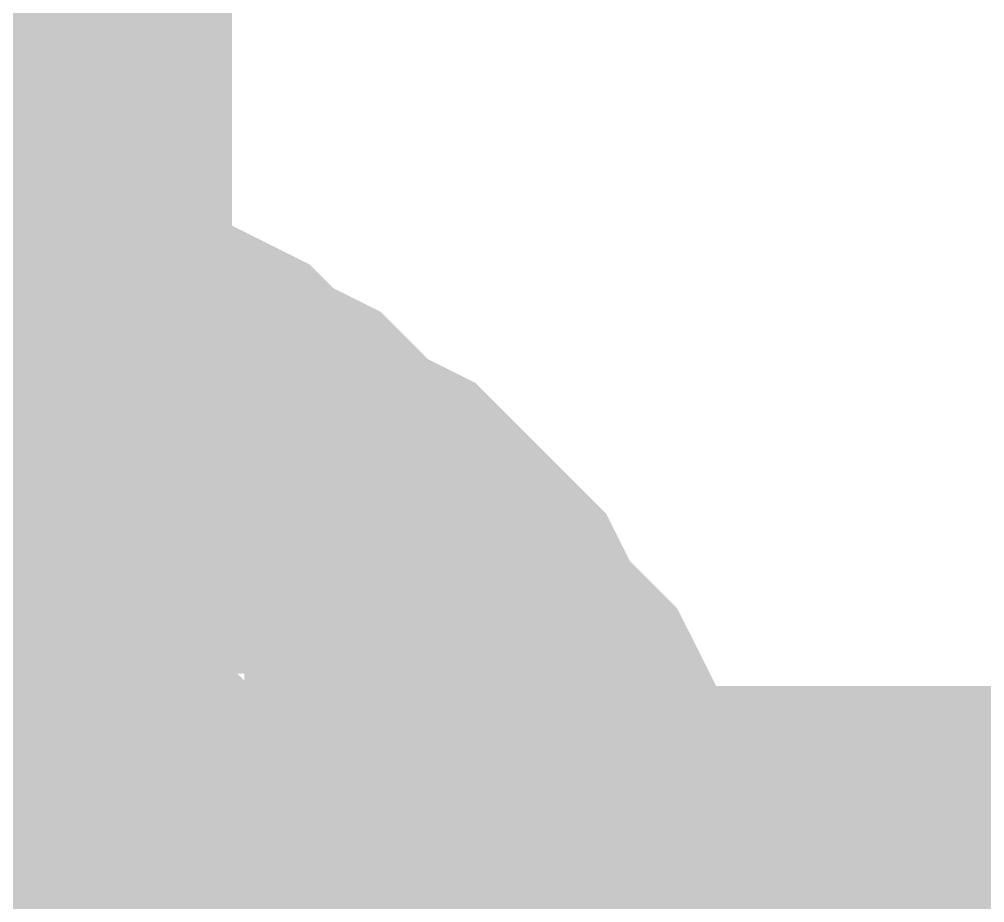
# Model space of a CAD drawing. Header units: inches. Extents: x 0 to 841, y 0 to 594.
# Drawn here: x 520.184 to 521.099, y 40.169 to 41.007 of the extents above; entities that cross this region are included whole.
import ezdxf

# ---------------------------------------------------------------- set-up
doc = ezdxf.new("R2010")
doc.units = ezdxf.units.IN
doc.layers.add('Sheet', color=255, linetype='Continuous')

msp = doc.modelspace()

# ---------------------------------------------------------------- linework, layer by layer
at = {"layer": 'Sheet'}
for points in [[(520.01055, 44.98571, 0.7493, 0.7493, 0), (520.01055, 39.99977, 0.7493, 0.7493, 0)], [(520.01055, 40.74093, 0.29972, 0.29972, 0), (520.05546, 40.74093, 0.29972, 0.29972, 0), (520.07792, 40.74093, 0.29972, 0.29972, 0), (520.12284, 40.74093, 0.29972, 0.29972, 0), (520.16775, 40.71847, 0.29972, 0.29972, 0), (520.19021, 40.71847, 0.29972, 0.29972, 0), (520.23513, 40.69601, 0.29972, 0.29972, 0), (520.25758, 40.69601, 0.29972, 0.29972, 0), (520.3025, 40.67355, 0.29972, 0.29972, 0), (520.32496, 40.67355, 0.29972, 0.29972, 0), (520.36987, 40.65109, 0.29972, 0.29972, 0), (520.39233, 40.62863, 0.29972, 0.29972, 0), (520.43725, 40.60617, 0.29972, 0.29972, 0), (520.4597, 40.58371, 0.29972, 0.29972, 0), (520.48216, 40.56125, 0.29972, 0.29972, 0), (520.52708, 40.53879, 0.29972, 0.29972, 0), (520.54954, 40.51633, 0.29972, 0.29972, 0), (520.57199, 40.49387, 0.29972, 0.29972, 0), (520.59445, 40.47142, 0.29972, 0.29972, 0), (520.61691, 40.44896, 0.29972, 0.29972, 0), (520.63937, 40.40404, 0.29972, 0.29972, 0), (520.66182, 40.38158, 0.29972, 0.29972, 0), (520.68428, 40.35912, 0.29972, 0.29972, 0), (520.70674, 40.3142, 0.29972, 0.29972, 0), (520.70674, 40.29174, 0.29972, 0.29972, 0), (520.7292, 40.24682, 0.29972, 0.29972, 0), (520.7292, 40.22436, 0.29972, 0.29972, 0), (520.75166, 40.17945, 0.29972, 0.29972, 0), (520.75166, 40.15699, 0.29972, 0.29972, 0), (520.77411, 40.11207, 0.29972, 0.29972, 0), (520.77411, 40.06715, 0.29972, 0.29972, 0), (520.77411, 40.04469, 0.29972, 0.29972, 0), (520.77411, 39.99977, 0.29972, 0.29972, 0)], [(520.01055, 40.74093, 0.29972, 0.29972, 0), (520.05546, 40.74093, 0.29972, 0.29972, 0), (520.07792, 40.74093, 0.29972, 0.29972, 0), (520.12284, 40.74093, 0.29972, 0.29972, 0), (520.16775, 40.71847, 0.29972, 0.29972, 0), (520.19021, 40.71847, 0.29972, 0.29972, 0), (520.23513, 40.69601, 0.29972, 0.29972, 0), (520.25758, 40.69601, 0.29972, 0.29972, 0), (520.3025, 40.67355, 0.29972, 0.29972, 0), (520.32496, 40.67355, 0.29972, 0.29972, 0), (520.36987, 40.65109, 0.29972, 0.29972, 0), (520.39233, 40.62863, 0.29972, 0.29972, 0), (520.43725, 40.60617, 0.29972, 0.29972, 0), (520.4597, 40.58371, 0.29972, 0.29972, 0), (520.48216, 40.56125, 0.29972, 0.29972, 0), (520.52708, 40.53879, 0.29972, 0.29972, 0), (520.54954, 40.51633, 0.29972, 0.29972, 0), (520.57199, 40.49387, 0.29972, 0.29972, 0), (520.59445, 40.47142, 0.29972, 0.29972, 0), (520.61691, 40.44896, 0.29972, 0.29972, 0), (520.63937, 40.40404, 0.29972, 0.29972, 0), (520.66182, 40.38158, 0.29972, 0.29972, 0), (520.68428, 40.35912, 0.29972, 0.29972, 0), (520.70674, 40.3142, 0.29972, 0.29972, 0), (520.70674, 40.29174, 0.29972, 0.29972, 0), (520.7292, 40.24682, 0.29972, 0.29972, 0), (520.7292, 40.22436, 0.29972, 0.29972, 0), (520.75166, 40.17945, 0.29972, 0.29972, 0), (520.75166, 40.15699, 0.29972, 0.29972, 0), (520.77411, 40.11207, 0.29972, 0.29972, 0), (520.77411, 40.06715, 0.29972, 0.29972, 0), (520.77411, 40.04469, 0.29972, 0.29972, 0), (520.77411, 39.99977, 0.29972, 0.29972, 0)], [(520.01055, 40.74093, 0.29972, 0.29972, 0), (520.05546, 40.74093, 0.29972, 0.29972, 0), (520.07792, 40.74093, 0.29972, 0.29972, 0), (520.12284, 40.74093, 0.29972, 0.29972, 0), (520.16775, 40.71847, 0.29972, 0.29972, 0), (520.19021, 40.71847, 0.29972, 0.29972, 0), (520.23513, 40.69601, 0.29972, 0.29972, 0), (520.25758, 40.69601, 0.29972, 0.29972, 0), (520.3025, 40.67355, 0.29972, 0.29972, 0), (520.32496, 40.67355, 0.29972, 0.29972, 0), (520.36987, 40.65109, 0.29972, 0.29972, 0), (520.39233, 40.62863, 0.29972, 0.29972, 0), (520.43725, 40.60617, 0.29972, 0.29972, 0), (520.4597, 40.58371, 0.29972, 0.29972, 0), (520.48216, 40.56125, 0.29972, 0.29972, 0), (520.52708, 40.53879, 0.29972, 0.29972, 0), (520.54954, 40.51633, 0.29972, 0.29972, 0), (520.57199, 40.49387, 0.29972, 0.29972, 0), (520.59445, 40.47142, 0.29972, 0.29972, 0), (520.61691, 40.44896, 0.29972, 0.29972, 0), (520.63937, 40.40404, 0.29972, 0.29972, 0), (520.66182, 40.38158, 0.29972, 0.29972, 0), (520.68428, 40.35912, 0.29972, 0.29972, 0), (520.70674, 40.3142, 0.29972, 0.29972, 0), (520.70674, 40.29174, 0.29972, 0.29972, 0), (520.7292, 40.24682, 0.29972, 0.29972, 0), (520.7292, 40.22436, 0.29972, 0.29972, 0), (520.75166, 40.17945, 0.29972, 0.29972, 0), (520.75166, 40.15699, 0.29972, 0.29972, 0), (520.77411, 40.11207, 0.29972, 0.29972, 0), (520.77411, 40.06715, 0.29972, 0.29972, 0), (520.77411, 40.04469, 0.29972, 0.29972, 0), (520.77411, 39.99977, 0.29972, 0.29972, 0)], [(520.01055, 40.74093, 0.29972, 0.29972, 0), (520.05546, 40.74093, 0.29972, 0.29972, 0), (520.07792, 40.74093, 0.29972, 0.29972, 0), (520.12284, 40.74093, 0.29972, 0.29972, 0), (520.16775, 40.71847, 0.29972, 0.29972, 0), (520.19021, 40.71847, 0.29972, 0.29972, 0), (520.23513, 40.69601, 0.29972, 0.29972, 0), (520.25758, 40.69601, 0.29972, 0.29972, 0), (520.3025, 40.67355, 0.29972, 0.29972, 0), (520.32496, 40.67355, 0.29972, 0.29972, 0), (520.36987, 40.65109, 0.29972, 0.29972, 0), (520.39233, 40.62863, 0.29972, 0.29972, 0), (520.43725, 40.60617, 0.29972, 0.29972, 0), (520.4597, 40.58371, 0.29972, 0.29972, 0), (520.48216, 40.56125, 0.29972, 0.29972, 0), (520.52708, 40.53879, 0.29972, 0.29972, 0), (520.54954, 40.51633, 0.29972, 0.29972, 0), (520.57199, 40.49387, 0.29972, 0.29972, 0), (520.59445, 40.47142, 0.29972, 0.29972, 0), (520.61691, 40.44896, 0.29972, 0.29972, 0), (520.63937, 40.40404, 0.29972, 0.29972, 0), (520.66182, 40.38158, 0.29972, 0.29972, 0), (520.68428, 40.35912, 0.29972, 0.29972, 0), (520.70674, 40.3142, 0.29972, 0.29972, 0), (520.70674, 40.29174, 0.29972, 0.29972, 0), (520.7292, 40.24682, 0.29972, 0.29972, 0), (520.7292, 40.22436, 0.29972, 0.29972, 0), (520.75166, 40.17945, 0.29972, 0.29972, 0), (520.75166, 40.15699, 0.29972, 0.29972, 0), (520.77411, 40.11207, 0.29972, 0.29972, 0), (520.77411, 40.06715, 0.29972, 0.29972, 0), (520.77411, 40.04469, 0.29972, 0.29972, 0), (520.77411, 39.99977, 0.29972, 0.29972, 0)], [(520.01055, 40.74093, 0.29972, 0.29972, 0), (520.05546, 40.74093, 0.29972, 0.29972, 0), (520.07792, 40.74093, 0.29972, 0.29972, 0), (520.12284, 40.74093, 0.29972, 0.29972, 0), (520.16775, 40.71847, 0.29972, 0.29972, 0), (520.19021, 40.71847, 0.29972, 0.29972, 0), (520.23513, 40.69601, 0.29972, 0.29972, 0), (520.25758, 40.69601, 0.29972, 0.29972, 0), (520.3025, 40.67355, 0.29972, 0.29972, 0), (520.32496, 40.67355, 0.29972, 0.29972, 0), (520.36987, 40.65109, 0.29972, 0.29972, 0), (520.39233, 40.62863, 0.29972, 0.29972, 0), (520.43725, 40.60617, 0.29972, 0.29972, 0), (520.4597, 40.58371, 0.29972, 0.29972, 0), (520.48216, 40.56125, 0.29972, 0.29972, 0), (520.52708, 40.53879, 0.29972, 0.29972, 0), (520.54954, 40.51633, 0.29972, 0.29972, 0), (520.57199, 40.49387, 0.29972, 0.29972, 0), (520.59445, 40.47142, 0.29972, 0.29972, 0), (520.61691, 40.44896, 0.29972, 0.29972, 0), (520.63937, 40.40404, 0.29972, 0.29972, 0), (520.66182, 40.38158, 0.29972, 0.29972, 0), (520.68428, 40.35912, 0.29972, 0.29972, 0), (520.70674, 40.3142, 0.29972, 0.29972, 0), (520.70674, 40.29174, 0.29972, 0.29972, 0), (520.7292, 40.24682, 0.29972, 0.29972, 0), (520.7292, 40.22436, 0.29972, 0.29972, 0), (520.75166, 40.17945, 0.29972, 0.29972, 0), (520.75166, 40.15699, 0.29972, 0.29972, 0), (520.77411, 40.11207, 0.29972, 0.29972, 0), (520.77411, 40.06715, 0.29972, 0.29972, 0), (520.77411, 40.04469, 0.29972, 0.29972, 0), (520.77411, 39.99977, 0.29972, 0.29972, 0)], [(520.12284, 40.74093, 0.09906, 0.09906, 0), (520.16775, 40.71847, 0.09906, 0.09906, 0), (520.19021, 40.71847, 0.09906, 0.09906, 0), (520.23513, 40.69601, 0.09906, 0.09906, 0), (520.25758, 40.69601, 0.09906, 0.09906, 0), (520.3025, 40.67355, 0.09906, 0.09906, 0), (520.32496, 40.67355, 0.09906, 0.09906, 0), (520.36987, 40.65109, 0.09906, 0.09906, 0), (520.39233, 40.62863, 0.09906, 0.09906, 0), (520.43725, 40.60617, 0.09906, 0.09906, 0), (520.4597, 40.58371, 0.09906, 0.09906, 0), (520.48216, 40.56125, 0.09906, 0.09906, 0), (520.52708, 40.53879, 0.09906, 0.09906, 0), (520.54954, 40.51633, 0.09906, 0.09906, 0), (520.57199, 40.49387, 0.09906, 0.09906, 0), (520.59445, 40.47142, 0.09906, 0.09906, 0), (520.61691, 40.44896, 0.09906, 0.09906, 0), (520.63937, 40.40404, 0.09906, 0.09906, 0), (520.66182, 40.38158, 0.09906, 0.09906, 0), (520.68428, 40.35912, 0.09906, 0.09906, 0), (520.70674, 40.3142, 0.09906, 0.09906, 0), (520.70674, 40.29174, 0.09906, 0.09906, 0), (520.7292, 40.24682, 0.09906, 0.09906, 0), (520.7292, 40.22436, 0.09906, 0.09906, 0), (520.75166, 40.17945, 0.09906, 0.09906, 0), (520.75166, 40.15699, 0.09906, 0.09906, 0), (520.77411, 40.11207, 0.09906, 0.09906, 0)], [(520.12284, 40.74093, 0.09906, 0.09906, 0), (520.16775, 40.71847, 0.09906, 0.09906, 0), (520.19021, 40.71847, 0.09906, 0.09906, 0), (520.23513, 40.69601, 0.09906, 0.09906, 0), (520.25758, 40.69601, 0.09906, 0.09906, 0), (520.3025, 40.67355, 0.09906, 0.09906, 0), (520.32496, 40.67355, 0.09906, 0.09906, 0), (520.36987, 40.65109, 0.09906, 0.09906, 0), (520.39233, 40.62863, 0.09906, 0.09906, 0), (520.43725, 40.60617, 0.09906, 0.09906, 0), (520.4597, 40.58371, 0.09906, 0.09906, 0), (520.48216, 40.56125, 0.09906, 0.09906, 0), (520.52708, 40.53879, 0.09906, 0.09906, 0), (520.54954, 40.51633, 0.09906, 0.09906, 0), (520.57199, 40.49387, 0.09906, 0.09906, 0), (520.59445, 40.47142, 0.09906, 0.09906, 0), (520.61691, 40.44896, 0.09906, 0.09906, 0), (520.63937, 40.40404, 0.09906, 0.09906, 0), (520.66182, 40.38158, 0.09906, 0.09906, 0), (520.68428, 40.35912, 0.09906, 0.09906, 0), (520.70674, 40.3142, 0.09906, 0.09906, 0), (520.70674, 40.29174, 0.09906, 0.09906, 0), (520.7292, 40.24682, 0.09906, 0.09906, 0), (520.7292, 40.22436, 0.09906, 0.09906, 0), (520.75166, 40.17945, 0.09906, 0.09906, 0), (520.75166, 40.15699, 0.09906, 0.09906, 0), (520.77411, 40.11207, 0.09906, 0.09906, 0)], [(520.12284, 40.74093, 0.09906, 0.09906, 0), (520.16775, 40.71847, 0.09906, 0.09906, 0), (520.19021, 40.71847, 0.09906, 0.09906, 0), (520.23513, 40.69601, 0.09906, 0.09906, 0), (520.25758, 40.69601, 0.09906, 0.09906, 0), (520.3025, 40.67355, 0.09906, 0.09906, 0), (520.32496, 40.67355, 0.09906, 0.09906, 0), (520.36987, 40.65109, 0.09906, 0.09906, 0), (520.39233, 40.62863, 0.09906, 0.09906, 0), (520.43725, 40.60617, 0.09906, 0.09906, 0), (520.4597, 40.58371, 0.09906, 0.09906, 0), (520.48216, 40.56125, 0.09906, 0.09906, 0), (520.52708, 40.53879, 0.09906, 0.09906, 0), (520.54954, 40.51633, 0.09906, 0.09906, 0), (520.57199, 40.49387, 0.09906, 0.09906, 0), (520.59445, 40.47142, 0.09906, 0.09906, 0), (520.61691, 40.44896, 0.09906, 0.09906, 0), (520.63937, 40.40404, 0.09906, 0.09906, 0), (520.66182, 40.38158, 0.09906, 0.09906, 0), (520.68428, 40.35912, 0.09906, 0.09906, 0), (520.70674, 40.3142, 0.09906, 0.09906, 0), (520.70674, 40.29174, 0.09906, 0.09906, 0), (520.7292, 40.24682, 0.09906, 0.09906, 0), (520.7292, 40.22436, 0.09906, 0.09906, 0), (520.75166, 40.17945, 0.09906, 0.09906, 0), (520.75166, 40.15699, 0.09906, 0.09906, 0), (520.77411, 40.11207, 0.09906, 0.09906, 0)], [(520.12284, 40.74093, 0.09906, 0.09906, 0), (520.16775, 40.71847, 0.09906, 0.09906, 0), (520.19021, 40.71847, 0.09906, 0.09906, 0), (520.23513, 40.69601, 0.09906, 0.09906, 0), (520.25758, 40.69601, 0.09906, 0.09906, 0), (520.3025, 40.67355, 0.09906, 0.09906, 0), (520.32496, 40.67355, 0.09906, 0.09906, 0), (520.36987, 40.65109, 0.09906, 0.09906, 0), (520.39233, 40.62863, 0.09906, 0.09906, 0), (520.43725, 40.60617, 0.09906, 0.09906, 0), (520.4597, 40.58371, 0.09906, 0.09906, 0), (520.48216, 40.56125, 0.09906, 0.09906, 0), (520.52708, 40.53879, 0.09906, 0.09906, 0), (520.54954, 40.51633, 0.09906, 0.09906, 0), (520.57199, 40.49387, 0.09906, 0.09906, 0), (520.59445, 40.47142, 0.09906, 0.09906, 0), (520.61691, 40.44896, 0.09906, 0.09906, 0), (520.63937, 40.40404, 0.09906, 0.09906, 0), (520.66182, 40.38158, 0.09906, 0.09906, 0), (520.68428, 40.35912, 0.09906, 0.09906, 0), (520.70674, 40.3142, 0.09906, 0.09906, 0), (520.70674, 40.29174, 0.09906, 0.09906, 0), (520.7292, 40.24682, 0.09906, 0.09906, 0), (520.7292, 40.22436, 0.09906, 0.09906, 0), (520.75166, 40.17945, 0.09906, 0.09906, 0), (520.75166, 40.15699, 0.09906, 0.09906, 0), (520.77411, 40.11207, 0.09906, 0.09906, 0)], [(520.12284, 40.74093, 0.09906, 0.09906, 0), (520.16775, 40.71847, 0.09906, 0.09906, 0), (520.19021, 40.71847, 0.09906, 0.09906, 0), (520.23513, 40.69601, 0.09906, 0.09906, 0), (520.25758, 40.69601, 0.09906, 0.09906, 0), (520.3025, 40.67355, 0.09906, 0.09906, 0), (520.32496, 40.67355, 0.09906, 0.09906, 0), (520.36987, 40.65109, 0.09906, 0.09906, 0), (520.39233, 40.62863, 0.09906, 0.09906, 0), (520.43725, 40.60617, 0.09906, 0.09906, 0), (520.4597, 40.58371, 0.09906, 0.09906, 0), (520.48216, 40.56125, 0.09906, 0.09906, 0), (520.52708, 40.53879, 0.09906, 0.09906, 0), (520.54954, 40.51633, 0.09906, 0.09906, 0), (520.57199, 40.49387, 0.09906, 0.09906, 0), (520.59445, 40.47142, 0.09906, 0.09906, 0), (520.61691, 40.44896, 0.09906, 0.09906, 0), (520.63937, 40.40404, 0.09906, 0.09906, 0), (520.66182, 40.38158, 0.09906, 0.09906, 0), (520.68428, 40.35912, 0.09906, 0.09906, 0), (520.70674, 40.3142, 0.09906, 0.09906, 0), (520.70674, 40.29174, 0.09906, 0.09906, 0), (520.7292, 40.24682, 0.09906, 0.09906, 0), (520.7292, 40.22436, 0.09906, 0.09906, 0), (520.75166, 40.17945, 0.09906, 0.09906, 0), (520.75166, 40.15699, 0.09906, 0.09906, 0), (520.77411, 40.11207, 0.09906, 0.09906, 0)], [(520.03301, 40.49387, 0.29972, 0.29972, 0), (520.05546, 40.49387, 0.29972, 0.29972, 0), (520.07792, 40.49387, 0.29972, 0.29972, 0), (520.10038, 40.49387, 0.29972, 0.29972, 0), (520.12284, 40.47142, 0.29972, 0.29972, 0), (520.14529, 40.47142, 0.29972, 0.29972, 0), (520.19021, 40.47142, 0.29972, 0.29972, 0), (520.21267, 40.44896, 0.29972, 0.29972, 0), (520.21267, 40.44896, 0.29972, 0.29972, 0), (520.23513, 40.4265, 0.29972, 0.29972, 0), (520.25758, 40.4265, 0.29972, 0.29972, 0), (520.28004, 40.40404, 0.29972, 0.29972, 0), (520.3025, 40.40404, 0.29972, 0.29972, 0), (520.32496, 40.38158, 0.29972, 0.29972, 0), (520.34741, 40.35912, 0.29972, 0.29972, 0), (520.34741, 40.33666, 0.29972, 0.29972, 0), (520.36987, 40.33666, 0.29972, 0.29972, 0), (520.39233, 40.3142, 0.29972, 0.29972, 0), (520.41479, 40.29174, 0.29972, 0.29972, 0), (520.41479, 40.26928, 0.29972, 0.29972, 0), (520.43725, 40.24682, 0.29972, 0.29972, 0), (520.43725, 40.22436, 0.29972, 0.29972, 0), (520.4597, 40.20191, 0.29972, 0.29972, 0), (520.4597, 40.20191, 0.29972, 0.29972, 0), (520.48216, 40.17945, 0.29972, 0.29972, 0), (520.48216, 40.13453, 0.29972, 0.29972, 0), (520.48216, 40.11207, 0.29972, 0.29972, 0), (520.50462, 40.08961, 0.29972, 0.29972, 0), (520.50462, 40.06715, 0.29972, 0.29972, 0), (520.50462, 40.04469, 0.29972, 0.29972, 0), (520.50462, 40.02223, 0.29972, 0.29972, 0), (520.50462, 39.99977, 0.29972, 0.29972, 0)], [(520.03301, 40.49387, 0.29972, 0.29972, 0), (520.05546, 40.49387, 0.29972, 0.29972, 0), (520.07792, 40.49387, 0.29972, 0.29972, 0), (520.10038, 40.49387, 0.29972, 0.29972, 0), (520.12284, 40.47142, 0.29972, 0.29972, 0), (520.14529, 40.47142, 0.29972, 0.29972, 0), (520.19021, 40.47142, 0.29972, 0.29972, 0), (520.21267, 40.44896, 0.29972, 0.29972, 0), (520.21267, 40.44896, 0.29972, 0.29972, 0), (520.23513, 40.4265, 0.29972, 0.29972, 0), (520.25758, 40.4265, 0.29972, 0.29972, 0), (520.28004, 40.40404, 0.29972, 0.29972, 0), (520.3025, 40.40404, 0.29972, 0.29972, 0), (520.32496, 40.38158, 0.29972, 0.29972, 0), (520.34741, 40.35912, 0.29972, 0.29972, 0), (520.34741, 40.33666, 0.29972, 0.29972, 0), (520.36987, 40.33666, 0.29972, 0.29972, 0), (520.39233, 40.3142, 0.29972, 0.29972, 0), (520.41479, 40.29174, 0.29972, 0.29972, 0), (520.41479, 40.26928, 0.29972, 0.29972, 0), (520.43725, 40.24682, 0.29972, 0.29972, 0), (520.43725, 40.22436, 0.29972, 0.29972, 0), (520.4597, 40.20191, 0.29972, 0.29972, 0), (520.4597, 40.20191, 0.29972, 0.29972, 0), (520.48216, 40.17945, 0.29972, 0.29972, 0), (520.48216, 40.13453, 0.29972, 0.29972, 0), (520.48216, 40.11207, 0.29972, 0.29972, 0), (520.50462, 40.08961, 0.29972, 0.29972, 0), (520.50462, 40.06715, 0.29972, 0.29972, 0), (520.50462, 40.04469, 0.29972, 0.29972, 0), (520.50462, 40.02223, 0.29972, 0.29972, 0), (520.50462, 39.99977, 0.29972, 0.29972, 0)], [(520.03301, 40.49387, 0.29972, 0.29972, 0), (520.05546, 40.49387, 0.29972, 0.29972, 0), (520.07792, 40.49387, 0.29972, 0.29972, 0), (520.10038, 40.49387, 0.29972, 0.29972, 0), (520.12284, 40.47142, 0.29972, 0.29972, 0), (520.14529, 40.47142, 0.29972, 0.29972, 0), (520.19021, 40.47142, 0.29972, 0.29972, 0), (520.21267, 40.44896, 0.29972, 0.29972, 0), (520.21267, 40.44896, 0.29972, 0.29972, 0), (520.23513, 40.4265, 0.29972, 0.29972, 0), (520.25758, 40.4265, 0.29972, 0.29972, 0), (520.28004, 40.40404, 0.29972, 0.29972, 0), (520.3025, 40.40404, 0.29972, 0.29972, 0), (520.32496, 40.38158, 0.29972, 0.29972, 0), (520.34741, 40.35912, 0.29972, 0.29972, 0), (520.34741, 40.33666, 0.29972, 0.29972, 0), (520.36987, 40.33666, 0.29972, 0.29972, 0), (520.39233, 40.3142, 0.29972, 0.29972, 0), (520.41479, 40.29174, 0.29972, 0.29972, 0), (520.41479, 40.26928, 0.29972, 0.29972, 0), (520.43725, 40.24682, 0.29972, 0.29972, 0), (520.43725, 40.22436, 0.29972, 0.29972, 0), (520.4597, 40.20191, 0.29972, 0.29972, 0), (520.4597, 40.20191, 0.29972, 0.29972, 0), (520.48216, 40.17945, 0.29972, 0.29972, 0), (520.48216, 40.13453, 0.29972, 0.29972, 0), (520.48216, 40.11207, 0.29972, 0.29972, 0), (520.50462, 40.08961, 0.29972, 0.29972, 0), (520.50462, 40.06715, 0.29972, 0.29972, 0), (520.50462, 40.04469, 0.29972, 0.29972, 0), (520.50462, 40.02223, 0.29972, 0.29972, 0), (520.50462, 39.99977, 0.29972, 0.29972, 0)], [(520.12284, 40.47142, 0.09906, 0.09906, 0), (520.14529, 40.47142, 0.09906, 0.09906, 0), (520.19021, 40.47142, 0.09906, 0.09906, 0), (520.21267, 40.44896, 0.09906, 0.09906, 0), (520.21267, 40.44896, 0.09906, 0.09906, 0), (520.23513, 40.4265, 0.09906, 0.09906, 0), (520.25758, 40.4265, 0.09906, 0.09906, 0), (520.28004, 40.40404, 0.09906, 0.09906, 0), (520.3025, 40.40404, 0.09906, 0.09906, 0), (520.32496, 40.38158, 0.09906, 0.09906, 0), (520.34741, 40.35912, 0.09906, 0.09906, 0), (520.34741, 40.33666, 0.09906, 0.09906, 0), (520.36987, 40.33666, 0.09906, 0.09906, 0), (520.39233, 40.3142, 0.09906, 0.09906, 0), (520.41479, 40.29174, 0.09906, 0.09906, 0), (520.41479, 40.26928, 0.09906, 0.09906, 0), (520.43725, 40.24682, 0.09906, 0.09906, 0), (520.43725, 40.22436, 0.09906, 0.09906, 0), (520.4597, 40.20191, 0.09906, 0.09906, 0), (520.4597, 40.20191, 0.09906, 0.09906, 0), (520.48216, 40.17945, 0.09906, 0.09906, 0), (520.48216, 40.13453, 0.09906, 0.09906, 0), (520.48216, 40.11207, 0.09906, 0.09906, 0)], [(520.12284, 40.47142, 0.09906, 0.09906, 0), (520.14529, 40.47142, 0.09906, 0.09906, 0), (520.19021, 40.47142, 0.09906, 0.09906, 0), (520.21267, 40.44896, 0.09906, 0.09906, 0), (520.21267, 40.44896, 0.09906, 0.09906, 0), (520.23513, 40.4265, 0.09906, 0.09906, 0), (520.25758, 40.4265, 0.09906, 0.09906, 0), (520.28004, 40.40404, 0.09906, 0.09906, 0), (520.3025, 40.40404, 0.09906, 0.09906, 0), (520.32496, 40.38158, 0.09906, 0.09906, 0), (520.34741, 40.35912, 0.09906, 0.09906, 0), (520.34741, 40.33666, 0.09906, 0.09906, 0), (520.36987, 40.33666, 0.09906, 0.09906, 0), (520.39233, 40.3142, 0.09906, 0.09906, 0), (520.41479, 40.29174, 0.09906, 0.09906, 0), (520.41479, 40.26928, 0.09906, 0.09906, 0), (520.43725, 40.24682, 0.09906, 0.09906, 0), (520.43725, 40.22436, 0.09906, 0.09906, 0), (520.4597, 40.20191, 0.09906, 0.09906, 0), (520.4597, 40.20191, 0.09906, 0.09906, 0), (520.48216, 40.17945, 0.09906, 0.09906, 0), (520.48216, 40.13453, 0.09906, 0.09906, 0), (520.48216, 40.11207, 0.09906, 0.09906, 0)], [(520.12284, 40.47142, 0.09906, 0.09906, 0), (520.14529, 40.47142, 0.09906, 0.09906, 0), (520.19021, 40.47142, 0.09906, 0.09906, 0), (520.21267, 40.44896, 0.09906, 0.09906, 0), (520.21267, 40.44896, 0.09906, 0.09906, 0), (520.23513, 40.4265, 0.09906, 0.09906, 0), (520.25758, 40.4265, 0.09906, 0.09906, 0), (520.28004, 40.40404, 0.09906, 0.09906, 0), (520.3025, 40.40404, 0.09906, 0.09906, 0), (520.32496, 40.38158, 0.09906, 0.09906, 0), (520.34741, 40.35912, 0.09906, 0.09906, 0), (520.34741, 40.33666, 0.09906, 0.09906, 0), (520.36987, 40.33666, 0.09906, 0.09906, 0), (520.39233, 40.3142, 0.09906, 0.09906, 0), (520.41479, 40.29174, 0.09906, 0.09906, 0), (520.41479, 40.26928, 0.09906, 0.09906, 0), (520.43725, 40.24682, 0.09906, 0.09906, 0), (520.43725, 40.22436, 0.09906, 0.09906, 0), (520.4597, 40.20191, 0.09906, 0.09906, 0), (520.4597, 40.20191, 0.09906, 0.09906, 0), (520.48216, 40.17945, 0.09906, 0.09906, 0), (520.48216, 40.13453, 0.09906, 0.09906, 0), (520.48216, 40.11207, 0.09906, 0.09906, 0)], [(515.00246, 39.99977, 0.7493, 0.7493, 0), (520.01055, 39.99977, 0.7493, 0.7493, 0)], [(520.01055, 39.99977, 0.7493, 0.7493, 0), (520.01055, 39.99977, 0.7493, 0.7493, 0), (554.99981, 39.99977, 0.7493, 0.7493, 0)]]:
    msp.add_lwpolyline(points, format="xyseb", dxfattribs=at)
msp.add_lwpolyline([(519.74602, 40, 0.508, 0.508, 1), (520.25402, 40, 0.508, 0.508, 1)], format="xyseb", close=True, dxfattribs=at)

doc.saveas('drawing.dxf')
